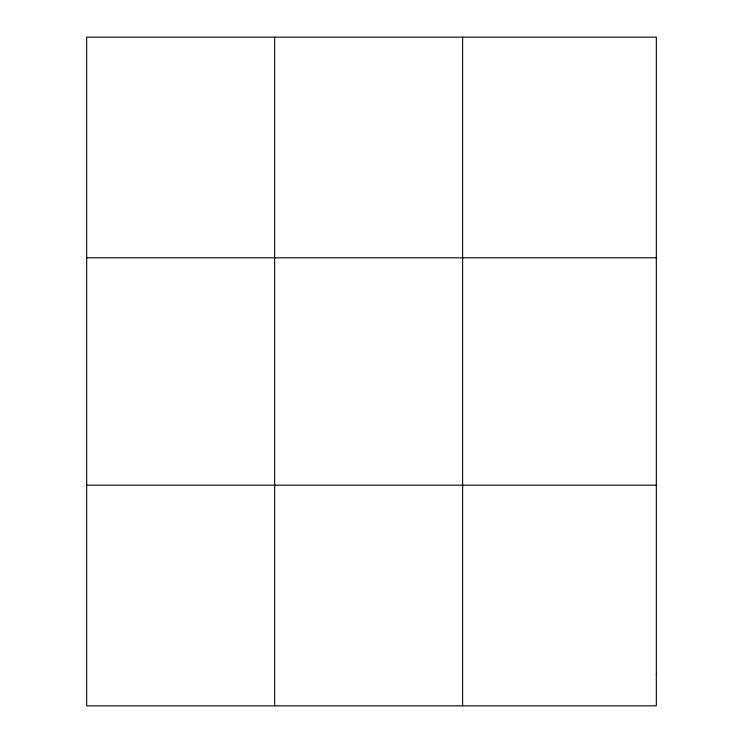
<?xml version="1.0" encoding="UTF-8"?>
<svg xmlns="http://www.w3.org/2000/svg" width="743" height="743" viewBox="0 0 743 743"><rect width="100%" height="100%" fill="white"/><g stroke="black" fill="none" stroke-linecap="round" stroke-linejoin="round"><path stroke-width="1.11" d="M274.659 37.15L274.659 705.85M462.638 37.15L462.638 705.85M86.68 257.821L656.32 257.821M86.68 485.179L656.32 485.179M656.32 674.328L656.32 705.85L86.68 705.85L86.68 37.15L656.32 37.15L656.32 674.328"/></g></svg>
